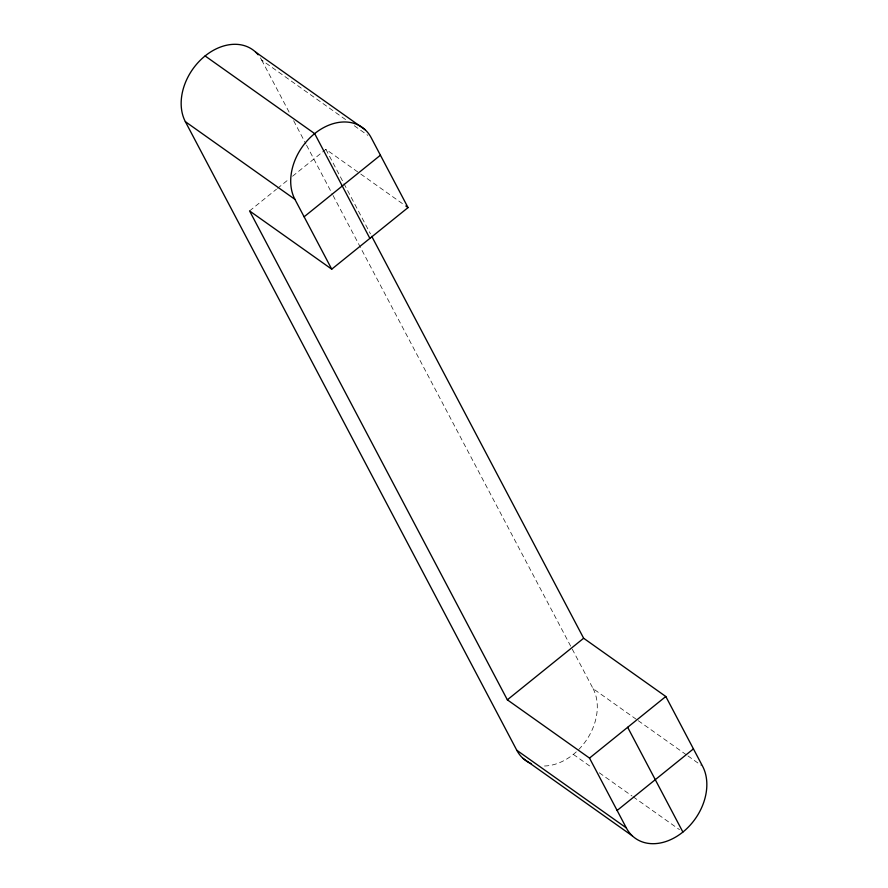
<?xml version="1.0" encoding="UTF-8"?>
<svg xmlns="http://www.w3.org/2000/svg" width="888" height="888" viewBox="0 0 888 888"><rect width="100%" height="100%" fill="white"/><g stroke="black" fill="none" stroke-linecap="round" stroke-linejoin="round"><path stroke-width="0.67" stroke-dasharray="4.44 3.33" d="M249.572 210.922L276.446 189.233M277.522 188.367L288.267 179.698M292.563 176.224L321.578 152.803M322.655 151.937L325.885 149.339L359.64 173.282M260.395 57.864A50.45 37.651 -54.7 0 1 261.671 60.073L346.364 120.135M354.279 125.741L367.832 135.342M360.772 174.07L402.408 203.596M333.056 195.471L593.095 688.666L637.14 719.902M638.261 720.701L686.824 755.133M687.956 755.932L701.509 765.545M573.348 754.389L591.419 767.199M599.322 772.804L632.078 796.025M633.2 796.825L679.509 829.658M325.885 149.339L343.323 182.417M343.967 183.65L370.463 233.888M261.671 60.073L290.42 114.608M293.651 120.724L305.927 144.011M306.571 145.232L332.412 194.25M593.095 688.666A50.45 37.651 -54.7 0 1 577.233 750.982M576.279 751.87A50.45 37.651 -54.7 0 1 542.291 766"/><path stroke-width="1.33" d="M304.118 216.794L380.419 155.211M371.75 236.341L583.649 638.25L665.811 696.503L702.641 766.344A50.45 37.651 -54.7 0 1 682.894 832.056A50.45 37.651 -54.7 0 1 626.329 827.927L589.51 758.086L507.348 699.822L249.572 210.922L331.735 269.175L408.036 207.592L371.217 137.751A50.45 37.651 -54.7 0 0 314.652 133.611L205.106 55.944M507.348 699.822L583.649 638.25M589.51 758.086L665.811 696.503M617.127 810.466L693.428 748.884M255.6 52.081L365.146 129.759M405.794 205.994L408.036 207.592M258.153 54.79A50.45 37.651 -54.7 0 0 202.042 58.575A50.45 37.651 -54.7 0 0 185.359 121.656L294.905 199.334L331.735 269.175M185.359 121.656L516.783 750.249L626.329 827.927M522.854 758.241L632.4 835.919M369.885 238.384L314.652 133.611A50.45 37.651 -54.7 0 0 294.905 199.334M627.661 727.294L682.894 832.056M531.102 763.591A50.45 37.651 -54.7 0 1 516.783 750.249"/></g></svg>
